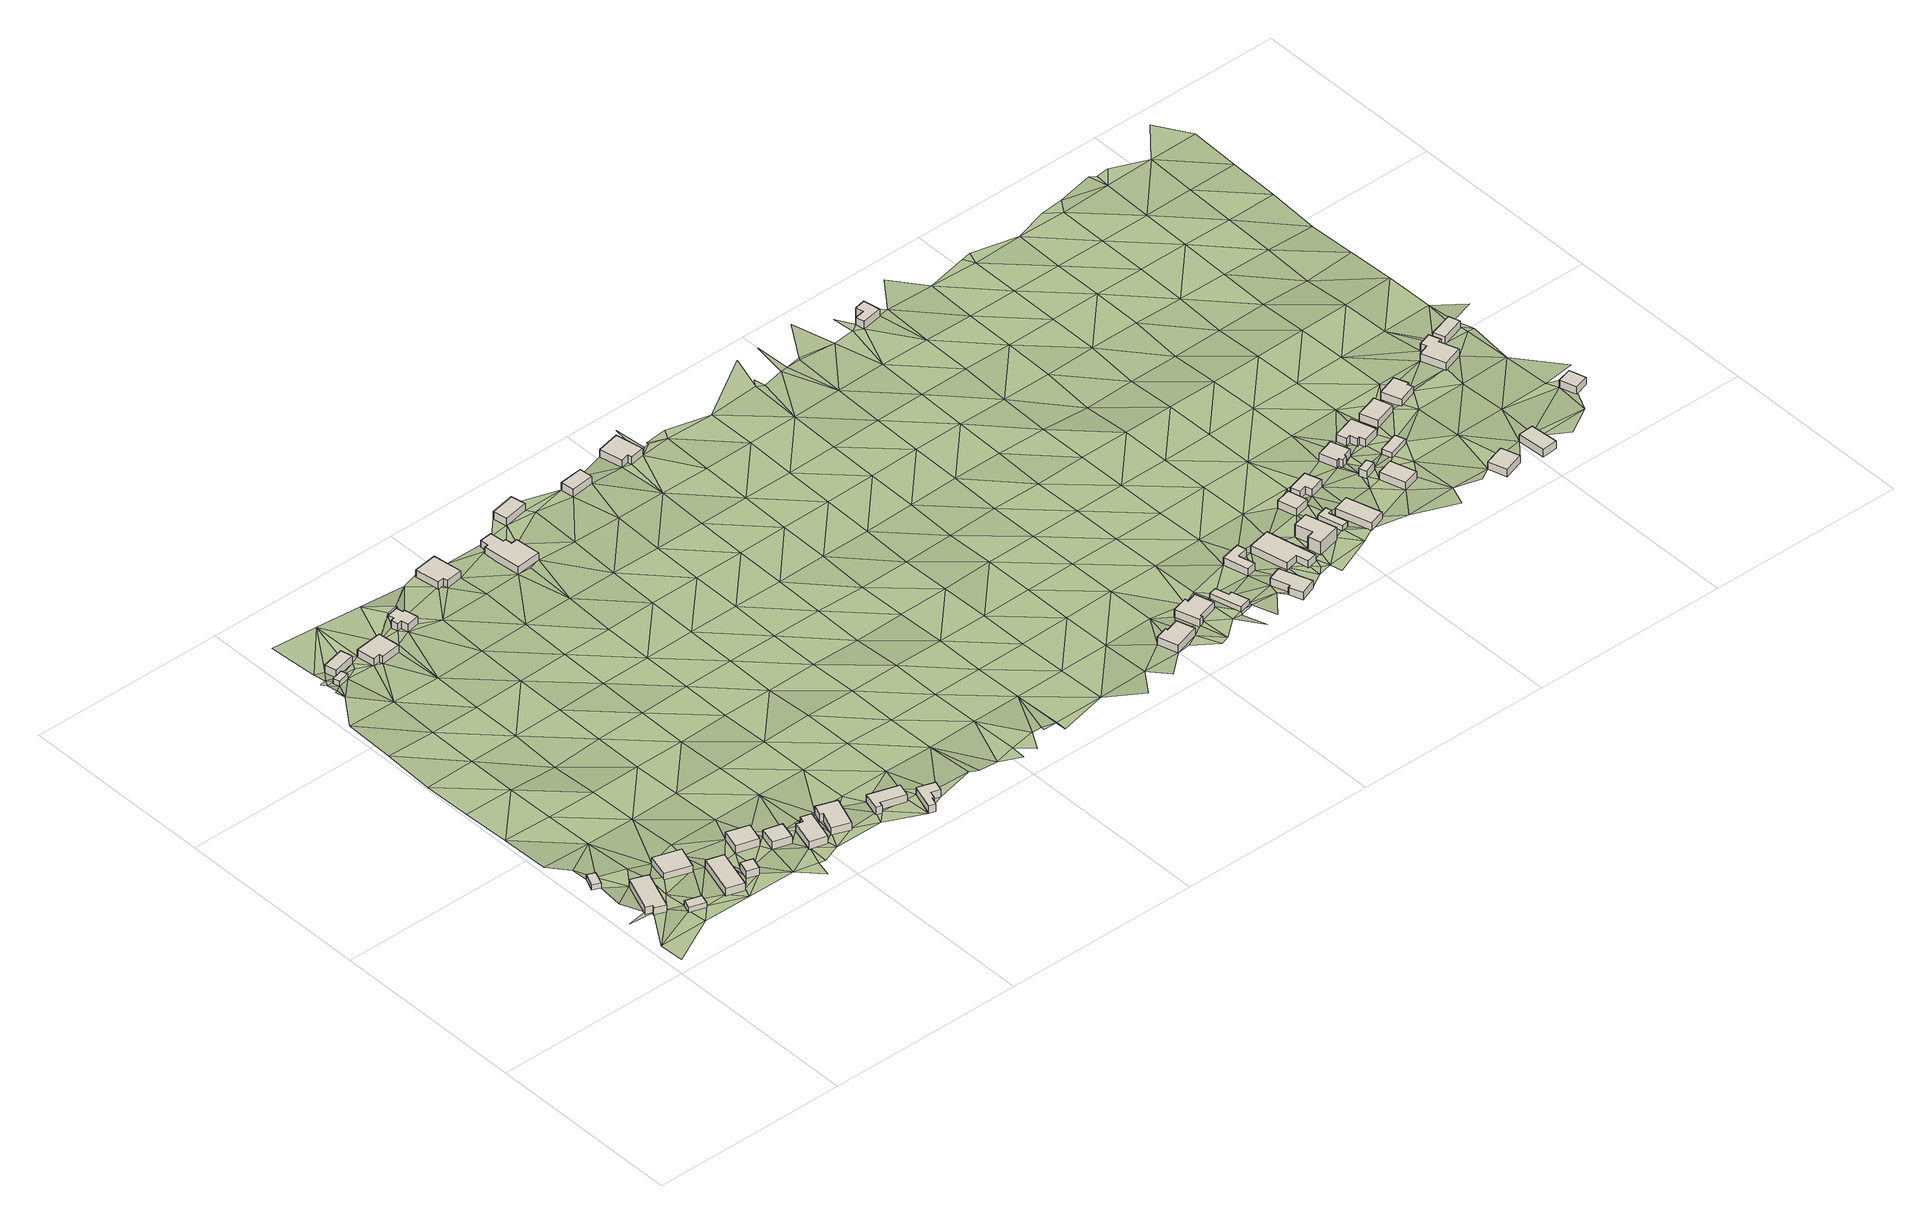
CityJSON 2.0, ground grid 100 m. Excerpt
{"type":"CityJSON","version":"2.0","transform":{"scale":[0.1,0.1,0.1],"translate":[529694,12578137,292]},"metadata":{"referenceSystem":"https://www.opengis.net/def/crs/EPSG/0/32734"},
"CityObjects":{
"building1":{"type":"Building","attributes":{"building":"cabin","building:levels":"1","building_height":2.8,"plus_code":"4FRWFFQ7+GH9","ground_height":158.97,"roof_height":161.77},"geometry":[{"type":"Solid","lod":"1","boundaries":[[[[0,1,2,3]],[[1,4,5,2]],[[4,6,7,5]],[[6,0,3,7]],[[3,2,5,7]],[[6,4,1,0]]]]}]},
"building2":{"type":"Building","attributes":{"address":"52 Lang Avenue Mamre 7347 Cape Town","building":"house","building:levels":"1","building_height":4.1,"plus_code":"4FRWFFQ7+CJQ","ground_height":158.8,"roof_height":162.9},"geometry":[{"type":"Solid","lod":"1","boundaries":[[[[8,9,10,11]],[[9,12,13,10]],[[12,14,15,13]],[[14,16,17,15]],[[16,18,19,17]],[[18,8,11,19]],[[11,10,13,15,17,19]],[[18,16,14,12,9,8]]]]}]},
"building3":{"type":"Building","attributes":{"address":"51 Lang Avenue Mamre 7347 Cape Town","building":"cabin","building:levels":"1","building_height":2.8,"plus_code":"4FRWFFQ7+9M8","ground_height":160.34,"roof_height":163.14},"geometry":[{"type":"Solid","lod":"1","boundaries":[[[[20,21,22,23]],[[21,24,25,22]],[[24,26,27,25]],[[26,20,23,27]],[[23,22,25,27]],[[26,24,21,20]]]]}]},
"building4":{"type":"Building","attributes":{"address":"51 Lang Avenue Mamre 7347 Cape Town","building":"house","building:levels":"1","building_height":4.1,"plus_code":"4FRWFFQ7+FP8","ground_height":158.39,"roof_height":162.49},"geometry":[{"type":"Solid","lod":"1","boundaries":[[[[28,29,30,31]],[[29,32,33,30]],[[32,34,35,33]],[[34,28,31,35]],[[31,30,33,35]],[[34,32,29,28]]]]}]},
"building5":{"type":"Building","attributes":{"address":"50 Lang Avenue Mamre 7347 Cape Town","building":"house","building:levels":"1","building_height":4.1,"plus_code":"4FRWFFQ7+9QP","ground_height":160.16,"roof_height":164.26},"geometry":[{"type":"Solid","lod":"1","boundaries":[[[[36,37,38,39]],[[37,40,41,38]],[[40,42,43,41]],[[42,36,39,43]],[[39,38,41,43]],[[42,40,37,36]]]]}]},
"building6":{"type":"Building","attributes":{"building":"house","building:levels":"1","building_height":4.1,"plus_code":"4FRWFFQ7+9R8","ground_height":159.99,"roof_height":164.09},"geometry":[{"type":"Solid","lod":"1","boundaries":[[[[44,45,46,47]],[[45,48,49,46]],[[48,50,51,49]],[[50,44,47,51]],[[47,46,49,51]],[[50,48,45,44]]]]}]},
"building7":{"type":"Building","attributes":{"address":"49 Lang Avenue Mamre 7347 Cape Town","building":"house","building:levels":"1","building_height":4.1,"plus_code":"4FRWFFQ7+CVG","ground_height":159.99,"roof_height":164.09},"geometry":[{"type":"Solid","lod":"1","boundaries":[[[[52,53,54,55]],[[53,56,57,54]],[[56,58,59,57]],[[58,52,55,59]],[[55,54,57,59]],[[58,56,53,52]]]]}]},
"building8":{"type":"Building","attributes":{"building":"cabin","building:levels":"1","building_height":2.8,"plus_code":"4FRWFFR7+4JQ","ground_height":160.56,"roof_height":163.36},"geometry":[{"type":"Solid","lod":"1","boundaries":[[[[60,61,62,63]],[[61,64,65,62]],[[64,66,67,65]],[[66,60,63,67]],[[63,62,65,67]],[[66,64,61,60]]]]}]},
"building9":{"type":"Building","attributes":{"address":"Klinker Street Mamre 7347 Cape Town","building":"house","building:levels":"1","building_height":4.1,"plus_code":"4FRWFFR7+5M3","ground_height":160.56,"roof_height":164.66},"geometry":[{"type":"Solid","lod":"1","boundaries":[[[[68,69,70,71]],[[69,72,73,70]],[[72,74,75,73]],[[74,68,71,75]],[[71,70,73,75]],[[74,72,69,68]]]]}]},
"building10":{"type":"Building","attributes":{"address":"48 Lang Avenue Mamre 7347 Cape Town","building":"house","building:levels":"1","building_height":4.1,"plus_code":"4FRWFFQ7+9WW","ground_height":159.82,"roof_height":163.92},"geometry":[{"type":"Solid","lod":"1","boundaries":[[[[76,77,78,79]],[[77,80,81,78]],[[80,82,83,81]],[[82,76,79,83]],[[79,78,81,83]],[[82,80,77,76]]]]}]},
"building11":{"type":"Building","attributes":{"address":"47 Lang Avenue Mamre 7347 Cape Town","building":"house","building:levels":"1","building_height":4.1,"plus_code":"4FRWFFQ7+9X8","ground_height":159.82,"roof_height":163.92},"geometry":[{"type":"Solid","lod":"1","boundaries":[[[[84,85,86,87]],[[85,88,89,86]],[[88,90,91,89]],[[90,92,93,91]],[[92,94,95,93]],[[94,84,87,95]],[[87,86,89,91,93,95]],[[94,92,90,88,85,84]]]]}]},
"building12":{"type":"Building","attributes":{"address":"31 Klinker Street Mamre 7347 Cape Town","building":"house","building:levels":"1","building_height":4.1,"plus_code":"4FRWFFR7+4QR","ground_height":160.14,"roof_height":164.24},"geometry":[{"type":"Solid","lod":"1","boundaries":[[[[96,97,98,99]],[[97,100,101,98]],[[100,102,103,101]],[[102,104,105,103]],[[104,106,107,105]],[[106,96,99,107]],[[99,98,101,103,105,107]],[[106,104,102,100,97,96]]]]}]},
"building13":{"type":"Building","attributes":{"address":"46 Lang Avenue Mamre 7347 Cape Town","building":"house","building:levels":"1","building_height":4.1,"plus_code":"4FRWFFQ8+929","ground_height":159.58,"roof_height":163.68},"geometry":[{"type":"Solid","lod":"1","boundaries":[[[[108,109,110,111]],[[109,112,113,110]],[[112,114,115,113]],[[114,116,117,115]],[[116,118,119,117]],[[118,108,111,119]],[[111,110,113,115,117,119]],[[118,116,114,112,109,108]]]]}]},
"building14":{"type":"Building","attributes":{"address":"30 Klinker Street Mamre 7347 Cape Town","building":"house","building:levels":"1","building_height":4.1,"plus_code":"4FRWFFR7+5R9","ground_height":160.12,"roof_height":164.22},"geometry":[{"type":"Solid","lod":"1","boundaries":[[[[120,121,122,123]],[[121,124,125,122]],[[124,126,127,125]],[[126,128,129,127]],[[128,130,131,129]],[[130,132,133,131]],[[132,134,135,133]],[[134,136,137,135]],[[136,138,139,137]],[[138,120,123,139]],[[123,122,125,127,129,131,133,135,137,139]],[[138,136,134,132,130,128,126,124,121,120]]]]}]},
"building15":{"type":"Building","attributes":{"address":"45 Lang Avenue Mamre 7347 Cape Town","building":"house","building:levels":"1","building_height":4.1,"plus_code":"4FRWFFQ8+84X","ground_height":159.58,"roof_height":163.68},"geometry":[{"type":"Solid","lod":"1","boundaries":[[[[140,141,142,143]],[[141,144,145,142]],[[144,146,147,145]],[[146,148,149,147]],[[148,150,151,149]],[[150,140,143,151]],[[143,142,145,147,149,151]],[[150,148,146,144,141,140]]]]}]},
"building16":{"type":"Building","attributes":{"address":"44 Lang Avenue Mamre 7347 Cape Town","building":"house","building:levels":"1","building_height":4.1,"plus_code":"4FRWFFQ8+855","ground_height":161.06,"roof_height":165.16},"geometry":[{"type":"Solid","lod":"1","boundaries":[[[[152,153,154,155]],[[153,156,157,154]],[[156,158,159,157]],[[158,160,161,159]],[[160,162,163,161]],[[162,164,165,163]],[[164,166,167,165]],[[166,152,155,167]],[[155,154,157,159,161,163,165,167]],[[166,164,162,160,158,156,153,152]]]]}]},
"building17":{"type":"Building","attributes":{"address":"28 Klinker Street MamreMamre 7347 Cape Town","building":"house","building:levels":"1","building_height":4.1,"plus_code":"4FRWFFR7+6X4","ground_height":161.96,"roof_height":166.06},"geometry":[{"type":"Solid","lod":"1","boundaries":[[[[168,169,170,171]],[[169,172,173,170]],[[172,174,175,173]],[[174,176,177,175]],[[176,178,179,177]],[[178,168,171,179]],[[171,170,173,175,177,179]],[[178,176,174,172,169,168]]]]}]},
"building18":{"type":"Building","attributes":{"address":"26 Klinker Street Mamre 7347 Cape Town","building":"house","building:levels":"1","building_height":4.1,"plus_code":"4FRWFFR8+543","ground_height":161.42,"roof_height":165.52},"geometry":[{"type":"Solid","lod":"1","boundaries":[[[[180,181,182,183]],[[181,184,185,182]],[[184,186,187,185]],[[186,188,189,187]],[[188,190,191,189]],[[190,192,193,191]],[[192,194,195,193]],[[194,196,197,195]],[[196,198,199,197]],[[198,180,183,199]],[[183,182,185,187,189,191,193,195,197,199]],[[198,196,194,192,190,188,186,184,181,180]]]]}]},
"building19":{"type":"Building","attributes":{"address":"25 Klinker Street Mamre 7347 Cape Town","building":"house","building:levels":"1","building_height":4.1,"plus_code":"4FRWFFR8+65Q","ground_height":163.07,"roof_height":167.17},"geometry":[{"type":"Solid","lod":"1","boundaries":[[[[200,201,202,203]],[[201,204,205,202]],[[204,206,207,205]],[[206,200,203,207]],[[203,202,205,207]],[[206,204,201,200]]]]}]},
"building20":{"type":"Building","attributes":{"address":"24 Klinker Street Mamre 7347 Cape Town","building":"house","building:levels":"1","building_height":4.1,"plus_code":"4FRWFFR8+688","ground_height":163.2,"roof_height":167.3},"geometry":[{"type":"Solid","lod":"1","boundaries":[[[[208,209,210,211]],[[209,212,213,210]],[[212,214,215,213]],[[214,208,211,215]],[[211,210,213,215]],[[214,212,209,208]]]]}]},
"building21":{"type":"Building","attributes":{"address":"23 Klinker Street Mamre 7347 Cape Town","building":"house","building:levels":"1","building_height":4.1,"plus_code":"4FRWFFR8+6FJ","ground_height":161.5,"roof_height":165.6},"geometry":[{"type":"Solid","lod":"1","boundaries":[[[[216,217,218,219]],[[217,220,221,218]],[[220,222,223,221]],[[222,224,225,223]],[[224,226,227,225]],[[226,216,219,227]],[[219,218,221,223,225,227]],[[226,224,222,220,217,216]]]]}]},
"building22":{"type":"Building","attributes":{"address":"37 Lang Avenue Mamre 7347 Cape Town","building":"house","building:levels":"1","building_height":4.1,"plus_code":"4FRWFFQ8+8RH","ground_height":162.39,"roof_height":166.49},"geometry":[{"type":"Solid","lod":"1","boundaries":[[[[228,229,230,231]],[[229,232,233,230]],[[232,234,235,233]],[[234,236,237,235]],[[236,238,239,237]],[[238,228,231,239]],[[231,230,233,235,237,239]],[[238,236,234,232,229,228]]]]}]},
"building23":{"type":"Building","attributes":{"address":"70 Sand Street Mamre 7347 Cape Town","building":"house","building:levels":"1","building_height":4.1,"plus_code":"4FRWFFQ8+9W3","ground_height":161.57,"roof_height":165.67},"geometry":[{"type":"Solid","lod":"1","boundaries":[[[[240,241,242,243]],[[241,244,245,242]],[[244,246,247,245]],[[246,248,249,247]],[[248,250,251,249]],[[250,252,253,251]],[[252,254,255,253]],[[254,240,243,255]],[[243,242,245,247,249,251,253,255]],[[254,252,250,248,246,244,241,240]]]]}]},
"building24":{"type":"Building","attributes":{"building":"cabin","building:levels":"1","building_height":2.8,"plus_code":"4FRWFFQ8+8XH","ground_height":162.39,"roof_height":165.19},"geometry":[{"type":"Solid","lod":"1","boundaries":[[[[256,257,258,259]],[[257,260,261,258]],[[260,262,263,261]],[[262,264,265,263]],[[264,266,267,265]],[[266,256,259,267]],[[259,258,261,263,265,267]],[[266,264,262,260,257,256]]]]}]},
"building25":{"type":"Building","attributes":{"address":"34 Lang Avenue Mamre 7347 Cape Town","building":"house","building:levels":"1","building_height":4.1,"plus_code":"4FRWFFQ9+835","ground_height":163.97,"roof_height":168.07},"geometry":[{"type":"Solid","lod":"1","boundaries":[[[[268,269,270,271]],[[269,272,273,270]],[[272,274,275,273]],[[274,276,277,275]],[[276,278,279,277]],[[278,268,271,279]],[[271,270,273,275,277,279]],[[278,276,274,272,269,268]]]]}]},
"building26":{"type":"Building","attributes":{"building":"house","building:levels":"1","building_height":4.1,"plus_code":"4FRWFFQ9+93F","ground_height":163.04,"roof_height":167.14},"geometry":[{"type":"Solid","lod":"1","boundaries":[[[[280,281,282,283]],[[281,284,285,282]],[[284,286,287,285]],[[286,288,289,287]],[[288,290,291,289]],[[290,280,283,291]],[[283,282,285,287,289,291]],[[290,288,286,284,281,280]]]]}]},
"building27":{"type":"Building","attributes":{"address":"32 Lang Avenue Mamre 7347 Cape Town","building":"house","building:levels":"1","building_height":4.1,"plus_code":"4FRWFFQ9+949","ground_height":163.04,"roof_height":167.14},"geometry":[{"type":"Solid","lod":"1","boundaries":[[[[292,293,294,295]],[[293,296,297,294]],[[296,298,299,297]],[[298,300,301,299]],[[300,302,303,301]],[[302,292,295,303]],[[295,294,297,299,301,303]],[[302,300,298,296,293,292]]]]}]},
"building28":{"type":"Building","attributes":{"address":"60 Mamre 7347 Cape Town","building":"house","building:levels":"2","building_height":6.9,"plus_code":"4FRWFFQ9+967","ground_height":163.62,"roof_height":170.52},"geometry":[{"type":"Solid","lod":"1","boundaries":[[[[304,305,306,307]],[[305,308,309,306]],[[308,310,311,309]],[[310,312,313,311]],[[312,314,315,313]],[[314,304,307,315]],[[307,306,309,311,313,315]],[[314,312,310,308,305,304]]]]}]},
"building29":{"type":"Building","attributes":{"building":"cabin","building:levels":"1","building_height":2.8,"plus_code":"4FRWFFQ9+974","ground_height":164.16,"roof_height":166.96},"geometry":[{"type":"Solid","lod":"1","boundaries":[[[[316,317,318,319]],[[317,320,321,318]],[[320,322,323,321]],[[322,324,325,323]],[[324,326,327,325]],[[326,316,319,327]],[[319,318,321,323,325,327]],[[326,324,322,320,317,316]]]]}]},
"building30":{"type":"Building","attributes":{"address":"30 Lang Avenue Mamre 7347 Cape Town","building":"house","building:levels":"1","building_height":4.1,"plus_code":"4FRWFFQ9+C7J","ground_height":162.81,"roof_height":166.91},"geometry":[{"type":"Solid","lod":"1","boundaries":[[[[328,329,330,331]],[[329,332,333,330]],[[332,334,335,333]],[[334,328,331,335]],[[331,330,333,335]],[[334,332,329,328]]]]}]},
"building31":{"type":"Building","attributes":{"address":"58 Sand Street Mamre 7347 Cape Town","building":"house","building:levels":"1","building_height":4.1,"plus_code":"4FRWFFQ9+88V","ground_height":164.16,"roof_height":168.26},"geometry":[{"type":"Solid","lod":"1","boundaries":[[[[336,337,338,339]],[[337,340,341,338]],[[340,342,343,341]],[[342,336,339,343]],[[339,338,341,343]],[[342,340,337,336]]]]}]},
"building32":{"type":"Building","attributes":{"address":"Klinker Street Mamre 7347 Cape Town","building":"house","building:levels":"1","building_height":4.1,"plus_code":"4FRWFFR9+625","ground_height":164.68,"roof_height":168.78},"geometry":[{"type":"Solid","lod":"1","boundaries":[[[[344,345,346,347]],[[345,348,349,346]],[[348,350,351,349]],[[350,352,353,351]],[[352,354,355,353]],[[354,344,347,355]],[[347,346,349,351,353,355]],[[354,352,350,348,345,344]]]]}]},
"building33":{"type":"Building","attributes":{"address":"Mamre 7347 Cape Town","building":"house","building:levels":"1","building_height":4.1,"plus_code":"4FRWFFQ9+F82","ground_height":162.81,"roof_height":166.91},"geometry":[{"type":"Solid","lod":"1","boundaries":[[[[356,357,358,359]],[[357,360,361,358]],[[360,362,363,361]],[[362,364,365,363]],[[364,366,367,365]],[[366,356,359,367]],[[359,358,361,363,365,367]],[[366,364,362,360,357,356]]]]}]},
"building34":{"type":"Building","attributes":{"address":"Mamre 7347 Cape Town","building":"garage","building:levels":"1","building_height":4.1,"plus_code":"4FRWFFQ9+CC7","ground_height":163.67,"roof_height":167.77},"geometry":[{"type":"Solid","lod":"1","boundaries":[[[[368,369,370,371]],[[369,372,373,370]],[[372,374,375,373]],[[374,368,371,375]],[[371,370,373,375]],[[374,372,369,368]]]]}]},
"building35":{"type":"Building","attributes":{"address":"Lang Avenue Mamre 7347 Cape Town","building":"house","building:levels":"1","building_height":4.1,"plus_code":"4FRWFFQ9+FCC","ground_height":163.67,"roof_height":167.77},"geometry":[{"type":"Solid","lod":"1","boundaries":[[[[376,377,378,379]],[[377,380,381,378]],[[380,382,383,381]],[[382,384,385,383]],[[384,386,387,385]],[[386,388,389,387]],[[388,390,391,389]],[[390,376,379,391]],[[379,378,381,383,385,387,389,391]],[[390,388,386,384,382,380,377,376]]]]}]},
"building36":{"type":"Building","attributes":{"address":"Mamre 7347 Cape Town","building":"house","building:levels":"1","building_height":4.1,"plus_code":"4FRWFFQ9+9C9","ground_height":164.97,"roof_height":169.07},"geometry":[{"type":"Solid","lod":"1","boundaries":[[[[392,393,394,395]],[[393,396,397,394]],[[396,398,399,397]],[[398,392,395,399]],[[395,394,397,399]],[[398,396,393,392]]]]}]},
"building37":{"type":"Building","attributes":{"address":"Lang Avenue Mamre 7347 Cape Town","building":"house","building:levels":"1","building_height":4.1,"plus_code":"4FRWFFQ9+FFV","ground_height":163.67,"roof_height":167.77},"geometry":[{"type":"Solid","lod":"1","boundaries":[[[[400,401,402,403]],[[401,404,405,402]],[[404,406,407,405]],[[406,408,409,407]],[[408,410,411,409]],[[410,412,413,411]],[[412,414,415,413]],[[414,400,403,415]],[[403,402,405,407,409,411,413,415]],[[414,412,410,408,406,404,401,400]]]]}]},
"building38":{"type":"Building","attributes":{"building":"cabin","building:levels":"1","building_height":2.8,"plus_code":"4FRWFFQ9+CGC","ground_height":164.6,"roof_height":167.4},"geometry":[{"type":"Solid","lod":"1","boundaries":[[[[416,417,418,419]],[[417,420,421,418]],[[420,422,423,421]],[[422,416,419,423]],[[419,418,421,423]],[[422,420,417,416]]]]}]},
"building39":{"type":"Building","attributes":{"address":"35 Sand Street Mamre 7347 Cape Town","building":"house","building:levels":"1","building_height":4.1,"plus_code":"4FRWFFQ9+7JC","ground_height":167.81,"roof_height":171.91},"geometry":[{"type":"Solid","lod":"1","boundaries":[[[[424,425,426,427]],[[425,428,429,426]],[[428,430,431,429]],[[430,424,427,431]],[[427,426,429,431]],[[430,428,425,424]]]]}]},
"building40":{"type":"Building","attributes":{"address":"Lang Avenue Mamre 7347 Cape Town","building":"house","building:levels":"1","building_height":4.1,"plus_code":"4FRWFFQ9+GG5","ground_height":163.43,"roof_height":167.53},"geometry":[{"type":"Solid","lod":"1","boundaries":[[[[432,433,434,435]],[[433,436,437,434]],[[436,438,439,437]],[[438,432,435,439]],[[435,434,437,439]],[[438,436,433,432]]]]}]},
"building41":{"type":"Building","attributes":{"address":"33 Sand Street Mamre 7347 Cape Town","building":"house","building:levels":"1","building_height":4.1,"plus_code":"4FRWFFQ9+7MH","ground_height":168.55,"roof_height":172.65},"geometry":[{"type":"Solid","lod":"1","boundaries":[[[[440,441,442,443]],[[441,444,445,442]],[[444,446,447,445]],[[446,440,443,447]],[[443,442,445,447]],[[446,444,441,440]]]]}]},
"building42":{"type":"Building","attributes":{"address":"Lang Avenue Mamre 7347 Cape Town","building":"house","building:levels":"1","building_height":4.1,"plus_code":"4FRWFFQ9+GJC","ground_height":163.69,"roof_height":167.79},"geometry":[{"type":"Solid","lod":"1","boundaries":[[[[448,449,450,451]],[[449,452,453,450]],[[452,454,455,453]],[[454,456,457,455]],[[456,458,459,457]],[[458,448,451,459]],[[451,450,453,455,457,459]],[[458,456,454,452,449,448]]]]}]},
"building43":{"type":"Building","attributes":{"address":"Lang Avenue Mamre 7347 Cape Town","building":"house","building:levels":"1","building_height":4.1,"plus_code":"4FRWFFQ9+GPQ","ground_height":164.84,"roof_height":168.94},"geometry":[{"type":"Solid","lod":"1","boundaries":[[[[460,461,462,463]],[[461,464,465,462]],[[464,466,467,465]],[[466,468,469,467]],[[468,470,471,469]],[[470,472,473,471]],[[472,474,475,473]],[[474,460,463,475]],[[463,462,465,467,469,471,473,475]],[[474,472,470,468,466,464,461,460]]]]}]},
"building44":{"type":"Building","attributes":{"address":"31 Sand Street Mamre 7347 Cape Town","building":"house","building:levels":"1","building_height":4.1,"plus_code":"4FRWFFQ9+8VJ","ground_height":167.93,"roof_height":172.03},"geometry":[{"type":"Solid","lod":"1","boundaries":[[[[476,477,478,479]],[[477,480,481,478]],[[480,482,483,481]],[[482,476,479,483]],[[479,478,481,483]],[[482,480,477,476]]]]}]},
"building45":{"type":"Building","attributes":{"address":"Lang Avenue Mamre 7347 Cape Town","building":"house","building:levels":"1","building_height":4.1,"plus_code":"4FRWFFQ9+HQH","ground_height":164.84,"roof_height":168.94},"geometry":[{"type":"Solid","lod":"1","boundaries":[[[[484,485,486,487]],[[485,488,489,486]],[[488,490,491,489]],[[490,484,487,491]],[[487,486,489,491]],[[490,488,485,484]]]]}]},
"terrain1":{"type":"TINRelief","geometry":[{"type":"CompositeSurface","lod":"1","boundaries":[[[492,493,494]],[[495,496,497]],[[492,498,496]],[[498,492,499]],[[499,492,494]],[[497,496,500]],[[12,501,497]],[[4,501,12]],[[502,0,6]],[[4,12,6]],[[499,26,498]],[[503,498,26]],[[499,494,504]],[[498,503,505]],[[506,507,502]],[[12,508,6]],[[509,503,26]],[[506,510,507]],[[502,6,506]],[[12,505,508]],[[504,494,511]],[[503,512,505]],[[508,506,6]],[[509,504,513]],[[514,503,509]],[[508,505,515]],[[512,503,514]],[[515,505,512]],[[516,510,517]],[[511,513,504]],[[506,518,510]],[[506,508,515]],[[509,513,36]],[[519,516,517]],[[510,518,517]],[[509,36,514]],[[513,511,520]],[[519,521,522]],[[515,523,506]],[[520,511,524]],[[514,36,34]],[[515,34,525]],[[523,518,506]],[[521,519,517]],[[526,42,520]],[[526,520,524]],[[42,34,36]],[[525,523,515]],[[527,528,522]],[[529,524,511]],[[530,42,526]],[[517,518,531]],[[527,522,521]],[[530,53,42]],[[525,34,52]],[[52,34,42]],[[518,523,531]],[[530,50,53]],[[529,50,524]],[[532,528,533]],[[42,53,52]],[[521,517,534]],[[535,532,536]],[[533,528,527]],[[64,536,532]],[[56,53,50]],[[537,538,539]],[[525,540,523]],[[536,64,539]],[[50,529,541]],[[534,517,531]],[[537,539,542]],[[542,539,64]],[[525,52,540]],[[532,66,64]],[[50,541,56]],[[543,537,69]],[[537,542,72]],[[66,532,533]],[[544,527,521]],[[545,546,529]],[[69,537,72]],[[542,60,72]],[[544,521,534]],[[541,529,547]],[[548,543,549]],[[547,529,546]],[[550,56,541]],[[531,523,551]],[[540,52,58]],[[523,540,552]],[[69,549,543]],[[58,56,550]],[[60,66,553]],[[60,74,72]],[[527,554,533]],[[555,66,533]],[[547,546,556]],[[547,80,541]],[[534,531,551]],[[60,553,74]],[[551,523,552]],[[544,554,527]],[[553,66,555]],[[58,550,82]],[[68,549,69]],[[557,547,556]],[[558,555,533]],[[553,555,74]],[[547,92,80]],[[82,80,92]],[[68,74,559]],[[560,540,58]],[[547,557,561]],[[74,555,559]],[[534,562,544]],[[68,559,549]],[[563,558,533]],[[554,563,533]],[[560,58,82]],[[560,552,540]],[[564,555,558]],[[82,92,88]],[[562,534,551]],[[561,557,565]],[[88,92,90]],[[566,82,88]],[[549,559,96]],[[85,561,565]],[[560,82,566]],[[567,565,557]],[[566,88,85]],[[568,554,544]],[[563,106,558]],[[544,562,569]],[[570,85,565]],[[551,552,571]],[[570,565,572]],[[573,566,85]],[[574,552,560]],[[566,573,560]],[[85,570,573]],[[567,557,575]],[[549,96,576]],[[563,554,568]],[[563,577,106]],[[544,569,568]],[[577,96,106]],[[562,551,571]],[[571,552,574]],[[132,577,563]],[[128,96,577]],[[126,96,128]],[[576,96,578]],[[578,96,126]],[[108,567,579]],[[567,575,579]],[[562,580,569]],[[128,577,132]],[[573,581,560]],[[132,563,582]],[[568,582,563]],[[583,573,108]],[[560,581,574]],[[580,562,571]],[[132,130,128]],[[126,124,578]],[[579,575,584]],[[576,578,585]],[[581,573,583]],[[579,140,108]],[[108,140,583]],[[569,586,568]],[[584,575,153]],[[574,587,571]],[[569,580,586]],[[138,136,585]],[[132,588,134]],[[132,582,588]],[[585,589,576]],[[584,590,591]],[[574,581,587]],[[136,134,588]],[[582,568,592]],[[590,584,153]],[[589,585,136]],[[580,571,593]],[[583,140,594]],[[592,568,586]],[[581,583,594]],[[571,587,593]],[[590,153,152]],[[588,595,136]],[[596,588,582]],[[140,597,594]],[[152,597,590]],[[589,136,595]],[[580,598,586]],[[592,596,582]],[[164,162,160]],[[587,581,599]],[[597,152,166]],[[593,598,580]],[[588,176,595]],[[594,599,581]],[[597,166,594]],[[589,595,600]],[[586,601,592]],[[596,602,588]],[[588,602,176]],[[598,601,586]],[[176,174,595]],[[593,587,603]],[[599,604,587]],[[164,605,166]],[[596,592,606]],[[594,166,607]],[[598,593,603]],[[176,602,178]],[[587,604,603]],[[592,601,606]],[[599,594,607]],[[596,198,602]],[[607,166,605]],[[178,608,168]],[[609,601,598]],[[606,610,596]],[[178,602,198]],[[604,599,611]],[[609,598,603]],[[198,596,610]],[[612,608,178]],[[607,605,613]],[[607,611,599]],[[198,612,178]],[[607,613,614]],[[604,615,603]],[[606,601,616]],[[617,601,609]],[[618,608,612]],[[611,615,604]],[[610,619,198]],[[610,606,616]],[[617,616,601]],[[609,603,620]],[[612,621,618]],[[619,610,180]],[[619,180,198]],[[607,614,622]],[[611,607,622]],[[615,620,603]],[[614,623,624]],[[180,610,625]],[[609,626,617]],[[614,624,622]],[[627,628,629]],[[616,625,610]],[[627,630,628]],[[631,627,632]],[[615,611,633]],[[620,626,609]],[[627,634,630]],[[634,627,631]],[[622,633,611]],[[180,635,631]],[[636,637,624]],[[630,634,638]],[[622,624,637]],[[620,615,639]],[[640,616,617]],[[625,635,180]],[[626,641,617]],[[615,633,639]],[[631,642,634]],[[616,640,625]],[[640,617,641]],[[631,635,642]],[[626,620,643]],[[644,622,637]],[[622,644,633]],[[639,643,620]],[[642,206,634]],[[645,646,647]],[[647,644,637]],[[641,626,648]],[[649,635,625]],[[625,640,650]],[[651,646,652]],[[646,644,647]],[[639,633,653]],[[643,648,626]],[[651,644,646]],[[635,212,642]],[[633,644,653]],[[625,650,649]],[[200,206,209]],[[206,642,209]],[[652,654,651]],[[655,643,639]],[[640,641,656]],[[648,657,641]],[[635,649,212]],[[651,654,644]],[[653,655,639]],[[212,209,642]],[[656,650,640]],[[657,656,641]],[[648,643,658]],[[659,653,644]],[[655,658,643]],[[212,649,214]],[[659,644,654]],[[660,657,648]],[[649,650,661]],[[650,656,662]],[[653,663,655]],[[658,660,648]],[[653,659,663]],[[650,662,661]],[[661,214,649]],[[656,657,664]],[[660,665,657]],[[658,655,666]],[[214,222,208]],[[655,663,667]],[[654,668,669]],[[670,659,654]],[[664,662,656]],[[664,657,665]],[[222,214,661]],[[660,658,666]],[[655,667,666]],[[220,208,222]],[[670,654,669]],[[659,671,663]],[[672,661,662]],[[661,226,222]],[[665,660,673]],[[672,662,664]],[[671,667,663]],[[224,222,226]],[[216,226,661]],[[659,670,671]],[[666,673,660]],[[661,674,216]],[[674,661,672]],[[238,669,675]],[[676,664,665]],[[670,669,236]],[[673,677,665]],[[678,666,667]],[[667,671,679]],[[680,216,681]],[[236,669,238]],[[664,676,672]],[[682,681,216]],[[676,665,677]],[[666,678,673]],[[667,679,678]],[[682,216,683]],[[683,216,674]],[[236,684,670]],[[683,685,682]],[[671,670,686]],[[687,677,673]],[[688,674,672]],[[689,685,683]],[[672,676,690]],[[238,691,228]],[[234,684,236]],[[679,671,686]],[[670,684,686]],[[673,678,687]],[[229,234,232]],[[674,688,683]],[[672,690,688]],[[229,684,234]],[[691,692,228]],[[679,693,678]],[[676,677,694]],[[687,695,677]],[[229,228,696]],[[689,683,697]],[[692,698,228]],[[248,684,229]],[[228,698,696]],[[693,679,686]],[[229,696,248]],[[694,690,676]],[[694,677,695]],[[683,688,697]],[[696,698,699]],[[684,248,700]],[[684,700,686]],[[701,687,678]],[[699,698,702]],[[701,678,693]],[[703,704,699]],[[703,699,702]],[[687,705,695]],[[688,690,706]],[[690,694,707]],[[700,708,709]],[[693,686,710]],[[710,686,700]],[[687,701,705]],[[711,702,712]],[[713,700,709]],[[703,702,714]],[[706,697,688]],[[702,711,714]],[[690,707,706]],[[703,264,709]],[[714,264,703]],[[709,264,713]],[[700,713,710]],[[715,714,711]],[[701,693,716]],[[694,695,717]],[[713,264,262]],[[695,705,718]],[[714,715,719]],[[710,716,693]],[[262,720,721]],[[707,694,717]],[[717,695,718]],[[722,697,706]],[[701,723,705]],[[281,713,262]],[[715,724,725]],[[719,715,725]],[[281,710,713]],[[272,721,719]],[[721,284,262]],[[726,697,722]],[[701,716,723]],[[727,706,707]],[[272,719,725]],[[728,718,705]],[[706,729,722]],[[284,721,272]],[[281,262,284]],[[727,707,717]],[[730,716,710]],[[276,274,725]],[[728,705,723]],[[725,274,272]],[[722,729,731]],[[732,729,706]],[[281,730,710]],[[269,284,272]],[[733,706,727]],[[284,269,286]],[[733,732,706]],[[723,716,734]],[[717,718,735]],[[736,718,728]],[[290,288,286]],[[734,716,730]],[[281,280,730]],[[286,269,737]],[[269,738,737]],[[727,717,735]],[[735,718,736]],[[286,296,290]],[[286,737,296]],[[739,728,723]],[[740,737,738]],[[733,741,732]],[[296,280,290]],[[742,732,741]],[[739,723,734]],[[743,737,740]],[[733,744,741]],[[733,727,745]],[[737,743,746]],[[296,747,280]],[[740,748,743]],[[741,744,749]],[[750,736,728]],[[751,730,280]],[[735,745,727]],[[752,748,740]],[[753,743,748]],[[739,750,728]],[[748,752,753]],[[734,730,754]],[[733,755,744]],[[280,747,751]],[[756,753,752]],[[757,747,753]],[[758,735,736]],[[755,749,744]],[[310,757,753]],[[756,310,753]],[[745,759,733]],[[754,739,734]],[[747,757,305]],[[754,730,751]],[[736,750,758]],[[733,759,755]],[[310,305,757]],[[760,752,761]],[[762,756,752]],[[305,310,308]],[[755,763,749]],[[764,745,735]],[[765,747,305]],[[747,329,751]],[[762,752,760]],[[764,735,758]],[[739,766,750]],[[739,754,767]],[[765,329,747]],[[768,765,305]],[[769,759,745]],[[770,755,759]],[[324,768,762]],[[758,750,766]],[[760,771,762]],[[766,739,767]],[[769,745,764]],[[768,324,765]],[[324,762,771]],[[759,352,770]],[[329,772,751]],[[751,773,754]],[[771,760,774]],[[324,775,765]],[[771,774,316]],[[764,758,776]],[[352,759,777]],[[770,350,778]],[[759,769,777]],[[322,775,324]],[[317,316,340]],[[350,770,352]],[[340,320,317]],[[774,340,316]],[[767,754,773]],[[329,328,772]],[[773,751,772]],[[766,776,758]],[[775,356,328]],[[360,775,322]],[[366,328,356]],[[322,320,337]],[[320,340,337]],[[328,366,772]],[[345,350,779]],[[775,360,356]],[[360,322,337]],[[360,357,356]],[[780,352,777]],[[769,764,781]],[[776,782,764]],[[364,772,366]],[[774,783,784]],[[767,785,766]],[[773,786,767]],[[360,337,362]],[[364,773,772]],[[777,787,780]],[[781,777,769]],[[788,780,787]],[[764,782,781]],[[784,789,337]],[[776,766,785]],[[785,767,786]],[[789,362,337]],[[783,392,784]],[[364,376,773]],[[787,777,790]],[[362,377,364]],[[784,392,789]],[[782,776,791]],[[790,777,781]],[[789,792,362]],[[376,364,377]],[[792,377,362]],[[791,776,785]],[[793,786,773]],[[794,773,376]],[[795,792,789]],[[398,795,789]],[[398,789,392]],[[796,392,783]],[[787,797,798]],[[782,799,781]],[[792,382,377]],[[790,797,787]],[[382,380,377]],[[796,783,800]],[[382,792,384]],[[795,398,801]],[[773,794,793]],[[799,782,791]],[[384,792,369]],[[786,802,785]],[[390,794,376]],[[386,384,388]],[[801,398,803]],[[369,388,384]],[[790,781,804]],[[392,796,805]],[[791,785,802]],[[369,801,422]],[[802,786,793]],[[804,781,799]],[[794,390,400]],[[388,369,422]],[[401,390,388]],[[803,806,801]],[[401,400,390]],[[803,805,807]],[[807,805,796]],[[801,806,422]],[[401,388,808]],[[797,790,809]],[[422,810,388]],[[808,388,810]],[[806,803,807]],[[401,808,811]],[[799,791,812]],[[809,790,804]],[[808,810,813]],[[814,794,400]],[[793,794,814]],[[430,807,796]],[[802,812,791]],[[796,815,430]],[[422,420,810]],[[807,816,806]],[[810,420,817]],[[818,814,400]],[[809,819,797]],[[804,799,820]],[[797,819,821]],[[812,822,799]],[[818,817,823]],[[793,824,802]],[[823,817,420]],[[825,816,807]],[[826,793,814]],[[825,807,430]],[[818,823,436]],[[818,436,814]],[[820,809,804]],[[799,822,820]],[[812,802,824]],[[824,793,826]],[[420,827,823]],[[816,828,420]],[[829,821,819]],[[830,814,436]],[[825,430,428]],[[831,819,809]],[[825,828,816]],[[828,827,420]],[[822,812,832]],[[809,820,831]],[[826,814,833]],[[446,428,425]],[[832,812,824]],[[825,428,446]],[[833,814,830]],[[834,829,819]],[[830,827,456]],[[456,827,835]],[[835,827,828]],[[822,836,820]],[[819,831,834]],[[833,830,456]],[[832,836,822]],[[835,828,837]],[[826,838,824]],[[825,446,839]],[[840,826,833]],[[456,454,833]],[[825,841,828]],[[820,842,831]],[[832,824,838]],[[843,444,441]],[[838,826,840]],[[836,842,820]],[[839,446,444]],[[449,837,452]],[[841,837,828]],[[825,839,841]],[[831,844,834]],[[836,832,845]],[[833,454,466]],[[844,831,842]],[[837,846,452]],[[452,466,454]],[[466,840,833]],[[847,444,843]],[[838,845,832]],[[847,843,848]],[[846,837,841]],[[839,444,482]],[[466,452,846]],[[844,849,834]],[[834,849,850]],[[842,836,851]],[[845,852,836]],[[466,461,840]],[[840,853,838]],[[444,847,482]],[[854,840,461]],[[839,855,841]],[[844,842,851]],[[836,852,851]],[[470,846,841]],[[845,838,853]],[[461,466,464]],[[853,840,854]],[[839,482,856]],[[849,857,850]],[[855,839,856]],[[844,858,849]],[[855,470,841]],[[460,854,461]],[[482,847,859]],[[852,845,860]],[[844,851,858]],[[474,472,470]],[[854,460,488]],[[474,470,861]],[[460,474,488]],[[860,845,853]],[[488,474,861]],[[857,849,862]],[[856,482,480]],[[470,863,861]],[[852,864,851]],[[858,862,849]],[[863,470,855]],[[854,488,865]],[[866,855,856]],[[860,864,852]],[[853,854,867]],[[868,861,863]],[[862,869,857]],[[870,858,851]],[[871,863,855]],[[872,865,488]],[[860,853,867]],[[863,871,868]],[[868,873,872]],[[867,854,865]],[[864,870,851]],[[873,868,871]],[[874,869,862]],[[865,872,873]],[[874,862,875]],[[860,876,864]],[[862,858,877]],[[870,878,858]],[[873,879,865]],[[860,867,876]],[[858,878,877]],[[877,875,862]],[[870,864,880]],[[880,864,876]],[[878,870,881]],[[881,870,880]],[[878,882,877]],[[882,878,881]],[[883,877,884]],[[884,877,882]]]}]}
},
"vertices":[
[75,698,52],[46,629,52],[46,629,80],[75,698,80],[85,613,52],[85,613,80],[114,681,52],[114,681,80],
[188,308,51],[266,509,51],[266,509,92],[188,308,92],[181,542,51],[181,542,92],[108,356,51],[108,356,92],[140,344,51],[140,344,92],[134,329,51],[134,329,92],
[246,232,66],[325,207,66],[325,207,94],[246,232,94],[340,255,66],[340,255,94],[261,279,66],[261,279,94],
[353,592,47],[321,476,47],[321,476,88],[353,592,88],[447,435,47],[447,435,88],[487,549,47],[487,549,88],
[498,411,64],[438,211,64],[438,211,105],[498,411,105],[524,185,64],[524,185,105],[584,386,64],[584,386,105],
[600,303,63],[580,241,63],[580,241,104],[600,303,104],[638,223,63],[638,223,104],[658,285,63],[658,285,104],
[686,496,63],[656,398,63],[656,398,104],[686,496,104],[767,365,63],[767,365,104],[797,462,63],[797,462,104],
[178,2389,68],[120,2375,68],[120,2375,96],[178,2389,96],[128,2340,68],[128,2340,96],[186,2354,68],[186,2354,96],
[256,2479,68],[141,2452,68],[141,2452,109],[256,2479,109],[155,2393,68],[155,2393,109],[270,2420,68],[270,2420,109],
[817,403,61],[793,314,61],[793,314,102],[817,403,102],[883,289,61],[883,289,102],[908,378,61],[908,378,102],
[997,187,61],[1045,347,61],[1045,347,102],[997,187,102],[993,362,61],[993,362,102],[984,330,61],[984,330,102],[950,340,61],[950,340,102],[913,211,61],[913,211,102],
[455,2458,64],[317,2441,64],[317,2441,105],[455,2458,105],[328,2350,64],[328,2350,105],[364,2355,64],[364,2355,105],[367,2335,64],[367,2335,105],[468,2347,64],[468,2347,105],
[1190,340,59],[1089,377,59],[1089,377,100],[1190,340,100],[1068,321,59],[1068,321,100],[1083,316,59],[1083,316,100],[1047,221,59],[1047,221,100],[1134,189,59],[1134,189,100],
[624,2538,64],[566,2526,64],[566,2526,105],[624,2538,105],[573,2496,64],[573,2496,105],[552,2491,64],[552,2491,105],[559,2456,64],[559,2456,105],[582,2461,64],[582,2461,105],[590,2424,64],[590,2424,105],[655,2437,64],[655,2437,105],[641,2506,64],[641,2506,105],[631,2504,64],[631,2504,105],
[1305,288,59],[1277,198,59],[1277,198,100],[1305,288,100],[1306,189,59],[1306,189,100],[1313,211,59],[1313,211,100],[1435,173,59],[1435,173,100],[1456,241,59],[1456,241,100],
[1485,171,73],[1443,43,73],[1443,43,114],[1485,171,114],[1474,33,73],[1474,33,114],[1488,73,73],[1488,73,114],[1497,70,73],[1497,70,114],[1509,105,73],[1509,105,114],[1553,91,73],[1553,91,114],[1570,143,73],[1570,143,114],
[959,2674,82],[841,2658,82],[841,2658,123],[959,2674,123],[859,2534,82],[859,2534,123],[891,2538,82],[891,2538,123],[895,2514,82],[895,2514,123],[980,2526,82],[980,2526,123],
[1312,2400,77],[1300,2529,77],[1300,2529,118],[1312,2400,118],[1268,2526,77],[1268,2526,118],[1265,2562,77],[1265,2562,118],[1251,2560,77],[1251,2560,118],[1244,2632,77],[1244,2632,118],[1180,2626,77],[1180,2626,118],[1184,2583,77],[1184,2583,118],[1165,2582,77],[1165,2582,118],[1183,2388,77],[1183,2388,118],
[1459,2743,93],[1335,2719,93],[1335,2719,134],[1459,2743,134],[1348,2648,93],[1348,2648,134],[1473,2672,93],[1473,2672,134],
[1797,2684,95],[1679,2671,95],[1679,2671,136],[1797,2684,136],[1687,2603,95],[1687,2603,136],[1804,2616,95],[1804,2616,136],
[2103,2628,78],[2076,2768,78],[2076,2768,119],[2103,2628,119],[1960,2743,78],[1960,2743,119],[1985,2625,78],[1985,2625,119],[2025,2635,78],[2025,2635,119],[2029,2614,78],[2029,2614,119],
[3065,165,87],[3038,256,87],[3038,256,128],[3065,165,128],[2970,236,87],[2970,236,128],[2970,248,87],[2970,248,128],[2905,229,87],[2905,229,128],[2935,127,87],[2935,127,128],
[3247,249,78],[3220,344,78],[3220,344,119],[3247,249,119],[3169,329,78],[3169,329,119],[3168,348,78],[3168,348,119],[3088,326,78],[3088,326,119],[3123,204,78],[3123,204,119],[3147,211,78],[3147,211,119],[3144,220,78],[3144,220,119],
[3374,168,87],[3350,256,87],[3350,256,115],[3374,168,115],[3332,251,87],[3332,251,115],[3314,319,87],[3314,319,115],[3274,309,87],[3274,309,115],[3316,153,87],[3316,153,115],
[3639,56,102],[3581,215,102],[3581,215,143],[3639,56,143],[3511,190,102],[3511,190,143],[3544,98,102],[3544,98,143],[3530,93,102],[3530,93,143],[3554,26,102],[3554,26,143],
[3560,456,93],[3460,432,93],[3460,432,134],[3560,456,134],[3491,306,93],[3491,306,134],[3536,318,93],[3536,318,134],[3516,397,93],[3516,397,134],[3571,411,93],[3571,411,134],
[3768,186,93],[3714,439,93],[3714,439,134],[3768,186,134],[3600,415,93],[3600,415,134],[3640,224,93],[3640,224,134],[3703,238,93],[3703,238,134],[3716,175,93],[3716,175,134],
[3886,386,99],[3808,366,99],[3808,366,168],[3886,386,168],[3831,277,99],[3831,277,168],[3795,268,99],[3795,268,168],[3811,202,99],[3811,202,168],[3927,232,99],[3927,232,168],
[4018,265,104],[3994,359,104],[3994,359,132],[4018,265,132],[4016,365,104],[4016,365,132],[4009,395,104],[4009,395,132],[3950,380,104],[3950,380,132],[3982,256,104],[3982,256,132],
[3963,584,91],[3887,566,91],[3887,566,132],[3963,584,132],[3910,470,91],[3910,470,132],[3986,488,91],[3986,488,132],
[4159,202,104],[4108,377,104],[4108,377,145],[4159,202,145],[4026,353,104],[4026,353,145],[4077,178,104],[4077,178,145],
[3431,2709,110],[3375,2699,110],[3375,2699,151],[3431,2709,151],[3382,2659,110],[3382,2659,151],[3334,2651,110],[3334,2651,151],[3342,2606,110],[3342,2606,151],[3446,2624,110],[3446,2624,151],
[3999,547,91],[4037,558,91],[4037,558,132],[3999,547,132],[4047,524,91],[4047,524,132],[4119,545,91],[4119,545,132],[4094,627,91],[4094,627,132],[3985,595,91],[3985,595,132],
[4355,475,99],[4342,512,99],[4342,512,140],[4355,475,140],[4279,490,99],[4279,490,140],[4292,453,99],[4292,453,140],
[4220,677,99],[4247,591,99],[4247,591,140],[4220,677,140],[4259,595,99],[4259,595,140],[4265,577,99],[4265,577,140],[4294,586,99],[4294,586,140],[4294,596,99],[4294,596,140],[4339,610,99],[4339,610,140],[4309,704,99],[4309,704,140],
[4357,275,112],[4442,300,112],[4442,300,153],[4357,275,153],[4403,428,112],[4403,428,153],[4318,402,112],[4318,402,153],
[4359,724,99],[4374,673,99],[4374,673,140],[4359,724,140],[4395,679,99],[4395,679,140],[4407,640,99],[4407,640,140],[4420,644,99],[4420,644,140],[4430,613,99],[4430,613,140],[4512,638,99],[4512,638,140],[4475,759,99],[4475,759,140],
[4457,474,109],[4561,507,109],[4561,507,137],[4457,474,137],[4545,558,109],[4545,558,137],[4441,525,109],[4441,525,137],
[4716,29,141],[4819,62,141],[4819,62,182],[4716,29,182],[4790,154,141],[4790,154,182],[4687,122,141],[4687,122,182],
[4669,710,97],[4641,800,97],[4641,800,138],[4669,710,138],[4526,765,97],[4526,765,138],[4554,675,97],[4554,675,138],
[4913,19,148],[4992,25,148],[4992,25,189],[4913,19,189],[4981,169,148],[4981,169,189],[4903,164,148],[4903,164,189],
[4815,744,100],[4805,772,100],[4805,772,141],[4815,744,141],[4816,776,100],[4816,776,141],[4792,844,100],[4792,844,141],[4686,808,100],[4686,808,141],[4719,711,100],[4719,711,141],
[5084,949,111],[5017,927,111],[5017,927,152],[5084,949,152],[5026,897,111],[5026,897,152],[4974,879,111],[4974,879,152],[5014,758,111],[5014,758,152],[5118,793,111],[5118,793,152],[5086,886,111],[5086,886,152],[5103,892,111],[5103,892,152],
[5300,243,142],[5373,264,142],[5373,264,183],[5300,243,183],[5349,347,142],[5349,347,183],[5276,327,142],[5276,327,183],
[5245,928,111],[5227,984,111],[5227,984,152],[5245,928,152],[5105,948,111],[5105,948,152],[5125,890,111],[5125,890,152],
[3,135,74],[11,11,74],[253,135,75],[6,341,66],[134,329,66],[108,356,66],[188,308,66],[246,232,75],[140,344,66],[62,469,66],[79,788,43],[253,385,66],[325,207,75],[266,509,66],[253,885,34],[3,885,43],[253,635,51],[340,255,75],[3,1135,34],[503,135,72],[321,476,66],[438,211,72],[447,435,64],[353,592,51],[3,1385,24],[253,1385,20],[253,1135,27],[3,1635,16],[524,185,72],[253,1635,24],[3,1885,35],[503,885,32],[638,223,71],[503,635,47],[580,241,72],[253,1885,29],[3,2135,45],[753,135,71],[600,303,64],[503,1135,25],[90,2264,77],[253,2135,41],[503,1385,7],[82,2314,77],[92,2316,77],[100,2401,77],[66,2394,77],[84,2369,77],[753,635,48],[793,314,63],[120,2375,77],[87,2463,77],[503,1635,28],[854,27,71],[876,108,71],[913,211,71],[3,2635,162],[253,2635,141],[817,403,63],[753,1135,28],[753,885,37],[253,2385,68],[503,1885,29],[328,2350,68],[907,100,71],[1002,135,71],[367,2335,68],[317,2441,68],[1002,635,47],[997,187,71],[753,1385,27],[503,2135,37],[364,2355,68],[1047,221,71],[1002,385,61],[1134,189,71],[753,1885,38],[753,1635,33],[1068,321,61],[1002,1135,29],[1083,316,61],[1089,377,61],[1002,885,40],[1252,135,71],[503,2635,117],[503,2385,64],[566,2526,117],[1277,198,71],[1002,1385,35],[1252,635,50],[753,2135,49],[1252,385,59],[1306,189,71],[624,2538,117],[1002,1635,43],[1252,885,47],[753,2385,64],[753,2635,94],[1435,173,73],[1313,211,71],[1002,1885,47],[1252,1135,38],[1502,385,59],[859,2534,94],[1002,2135,58],[1456,241,73],[1252,1385,44],[1502,635,57],[841,2658,94],[1252,1635,47],[1002,2385,71],[1502,1135,40],[1502,885,57],[1752,135,75],[1252,1885,47],[1752,385,54],[1002,2635,82],[1502,1385,46],[1252,2135,63],[1752,635,49],[1165,2582,94],[1792,113,75],[1891,109,70],[1752,885,54],[1502,1885,56],[1502,1635,52],[1180,2626,94],[1252,2385,77],[1752,1135,46],[1184,2583,94],[2002,385,61],[1996,58,70],[2002,135,70],[1502,2135,67],[1752,1385,49],[1265,2562,94],[1244,2632,94],[1251,2560,94],[1252,2635,94],[1300,2529,94],[1268,2526,94],[2002,635,53],[1348,2648,94],[1502,2385,82],[2076,62,70],[2130,156,72],[1335,2719,94],[2002,885,57],[1752,1885,56],[1752,1635,55],[1502,2635,93],[2002,1135,42],[2251,385,61],[2181,135,72],[2249,136,72],[2181,156,72],[2002,1385,49],[1752,2385,79],[1752,2135,66],[2251,135,72],[2250,78,72],[2251,635,55],[2501,135,73],[2251,885,57],[2002,1885,59],[2002,1635,53],[2251,1135,47],[2501,385,64],[2251,1385,41],[2002,2385,78],[2002,2135,66],[2501,635,57],[2251,1885,61],[2251,1635,56],[2501,1135,51],[2501,885,56],[2661,10,87],[2751,135,79],[2751,385,68],[2751,635,65],[2251,2135,68],[2501,1385,45],[2251,2385,76],[2831,42,79],[2501,1885,65],[2501,1635,57],[2751,1135,64],[2751,885,63],[2076,2768,145],[2136,2657,88],[2165,2660,88],[2251,2635,88],[3001,385,78],[2164,2670,88],[3001,635,73],[2751,1385,54],[2501,2385,81],[2276,2683,88],[2501,2135,71],[3001,135,87],[3116,50,87],[3001,885,69],[2751,1885,71],[2751,1635,66],[3123,204,87],[2501,2635,79],[3154,58,95],[3147,211,95],[3168,348,87],[3001,1135,66],[3251,135,95],[3247,249,95],[3144,220,95],[3001,1385,66],[2751,2385,86],[2751,2135,77],[3169,329,87],[3220,344,87],[3251,635,77],[3298,130,95],[3332,5,101],[3251,385,87],[3316,153,95],[3375,151,95],[3251,885,71],[3001,1885,80],[3001,1635,76],[3374,168,95],[3332,251,95],[3350,256,95],[2751,2635,99],[3251,1135,69],[3409,25,102],[3501,135,102],[2773,2780,140],[3001,2135,84],[3251,1385,62],[2786,2612,99],[3501,635,83],[2776,2673,99],[2891,2630,108],[3001,2385,95],[3501,885,75],[3251,1885,84],[3251,1635,76],[3640,224,109],[3639,56,109],[3501,1135,72],[3713,100,109],[2927,2633,108],[2901,2791,132],[3716,175,109],[3001,2635,108],[3251,2135,91],[3703,238,109],[3714,439,99],[3750,135,109],[3010,2647,108],[3501,1385,72],[3750,635,87],[3789,118,109],[3768,186,109],[3750,885,80],[3183,2616,110],[3811,202,109],[3750,385,99],[3501,1635,70],[3251,2385,101],[4000,135,113],[3804,56,109],[3927,232,113],[3111,2815,132],[3501,1885,81],[3910,470,104],[3750,1385,74],[3750,1135,75],[3886,386,104],[3501,2135,94],[3296,2627,110],[3982,256,113],[4000,635,91],[4000,885,84],[4077,178,113],[3986,488,104],[3750,1635,53],[3501,2385,99],[3286,2738,110],[3382,2659,113],[3446,2624,113],[3750,2135,91],[3750,1885,83],[4250,135,120],[4159,202,120],[4000,1385,77],[4000,1135,80],[3501,2635,113],[3431,2709,113],[4250,385,112],[3750,2385,96],[4000,1635,62],[4279,490,112],[4250,1135,86],[4250,885,89],[4292,453,112],[4500,135,132],[3750,2635,105],[3606,2776,129],[4000,1885,92],[4462,34,132],[4355,475,112],[4250,1385,78],[4403,428,123],[4000,2135,93],[4442,300,123],[4457,474,123],[4500,385,123],[4407,640,109],[4000,2385,96],[4430,613,109],[4395,679,109],[4250,1635,64],[4420,644,109],[4500,885,97],[4627,89,141],[4561,507,123],[4512,638,109],[4475,759,109],[4000,2635,96],[4250,2135,97],[3973,2686,96],[4250,1885,91],[4554,675,109],[4500,1385,82],[4750,385,132],[4500,1135,88],[4669,710,117],[4750,635,117],[4022,2698,96],[4641,800,100],[4250,2385,97],[4500,1635,69],[4750,885,100],[4250,2635,105],[4719,711,117],[4500,1885,88],[4815,744,117],[4750,1385,88],[4999,385,135],[4750,1135,93],[4999,635,122],[4500,2135,94],[4999,135,148],[4500,2385,98],[4750,1635,75],[5014,758,122],[5249,135,157],[5118,61,148],[4500,2635,98],[4429,2692,98],[4750,2135,96],[4750,1885,86],[4999,1385,91],[4999,1135,99],[5249,635,130],[5249,385,142],[4546,2703,98],[4750,2385,101],[5300,243,157],[4999,1635,67],[5125,890,117],[4750,2635,110],[5249,885,117],[4999,1885,83],[5249,1135,107],[5402,394,154],[5249,1385,103],[5245,928,117],[4727,2730,110],[4999,2135,94],[5283,882,117],[5227,984,117],[5253,980,117],[4757,2710,110],[4825,2718,110],[5249,1635,88],[4999,2635,118],[4999,2385,105],[5379,1019,114],[5249,1885,76],[5249,2135,96],[5249,2385,109],[5114,2773,159],[5249,2635,122]
]}
